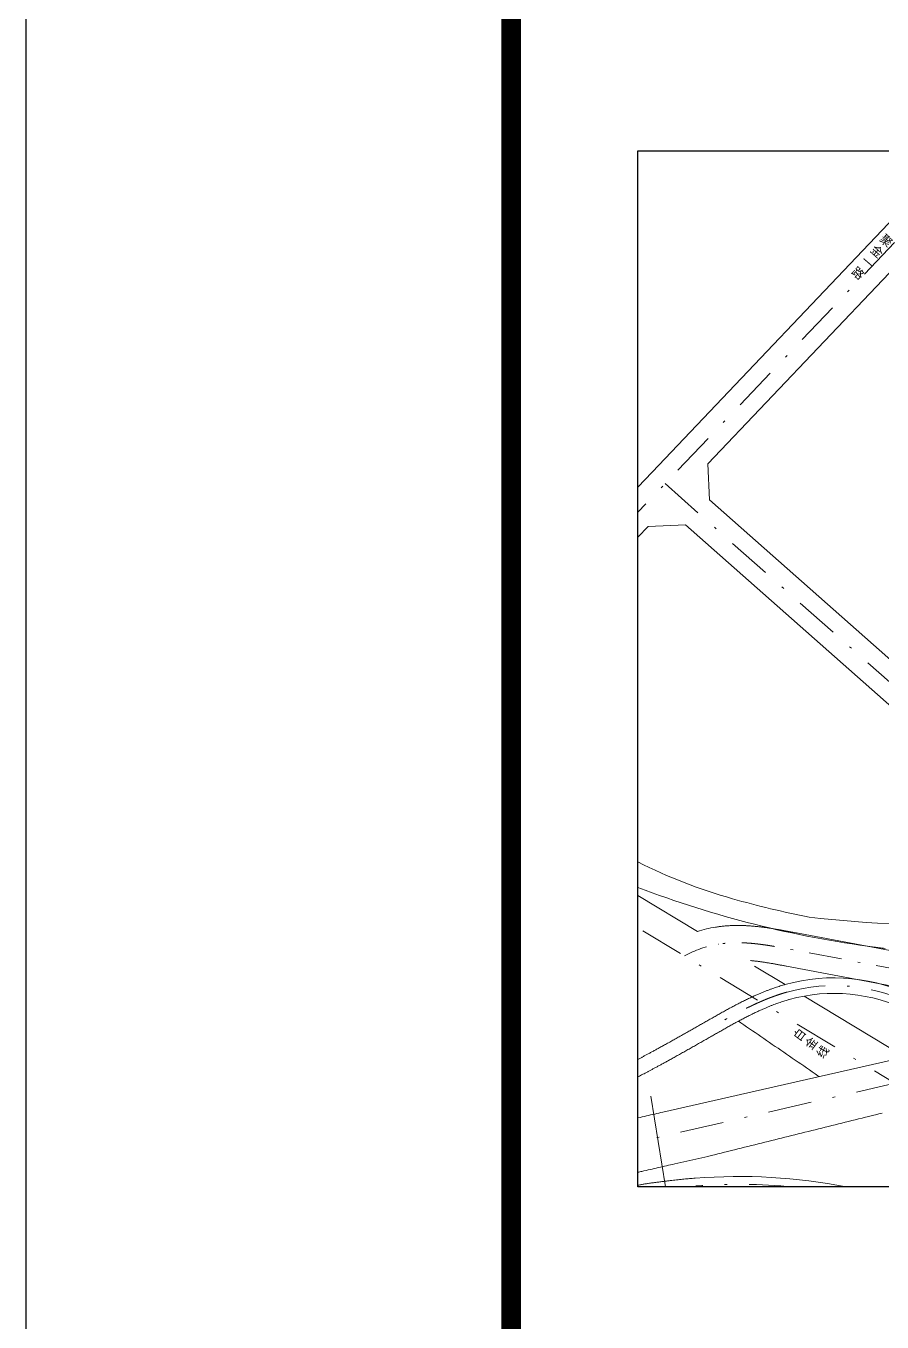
# Model space of a CAD drawing. Header units: millimetres. Extents: x 684742 to 685648, y 2544795 to 2545581.
# Drawn here: x 685227.6 to 685262.3, y 2544847.9 to 2544900.5 of the extents above; entities that cross this region are included whole.
import ezdxf

# ---------------------------------------------------------------- set-up
doc = ezdxf.new("R2010")
doc.units = ezdxf.units.MM
doc.linetypes.add('DASHDOT', pattern=[25.4, 12.7, -6.35, 0, -6.35])
doc.linetypes.add('DASHED', pattern=[0.75, 0.5, -0.25])
doc.layers.add('JT-道路中线', color=7, linetype='DASHDOT', lineweight=5)
doc.layers.add('JT-道路红线', color=7, linetype='Continuous', lineweight=5)
doc.layers.add('PUB_TITLE', color=4, linetype='Continuous')
doc.styles.get("Standard").update_dxf_attribs({"font": ''})
doc.styles.get('Standard').set_extended_font_data('SimSun')

# ---------------------------------------------------------------- blocks, each defined once
blk = doc.blocks.new('图框')
at = {"layer": 'PUB_TITLE', "color": 14}
blk.add_lwpolyline([(-2490, -114031), (123660, -114031), (123660, -24931), (-2490, -24931)], close=True, dxfattribs=at)
at = {"layer": 'PUB_TITLE', "color": 14, "const_width": 236}
blk.add_lwpolyline([(3409, -111671), (121299, -111671), (121299, -27291), (3409, -27291)], close=True, dxfattribs=at)
blk = doc.blocks.new('EFDGHBFHFGBFGBFG')
blk.add_lwpolyline([(689271.598, 2544931.071), (690048.276, 2544931.071), (690048.276, 2544331.059), (689271.598, 2544331.059)], close=True)
at = {"layer": 'JT-道路中线', "color": 1, "ltscale": 2}
blk.add_lwpolyline([(689456.173, 2544915.987), (689271.598, 2544721.83)], dxfattribs=at)
blk.add_lwpolyline([(689287.334, 2544738.383), (689549.624, 2544506.432, -0.1259077), (689562.151, 2544487.971), (689572.9, 2544458.126)], format="xyb", dxfattribs=at)
at = {"layer": 'JT-道路中线', "color": 1, "ltscale": 1.5, "flags": 128}
blk.add_lwpolyline([(690048.276, 2544671.43), (689978.788, 2544642.097, 0.002727), (689977.986, 2544641.753), (689821.479, 2544573.665, -0.0058133), (689820.193, 2544573.124), (689673.186, 2544513.194, 0.131401), (689652.595, 2544497.592), (689648.341, 2544492.124, -0.1022041), (689629.639, 2544480.066), (689541.404, 2544445.948, -0.0825214), (689522.142, 2544441.957, -0.0565158), (689488.432, 2544444.432), (689359.477, 2544468.724), (689359.231, 2544468.771, 0.000075), (689358.248, 2544468.956, 0.000175), (689357.266, 2544469.14, 0.000275), (689356.283, 2544469.324, 0.000375), (689355.299, 2544469.506, 0.000475), (689354.316, 2544469.687, 0.000575), (689353.332, 2544469.865, 0.000675), (689352.348, 2544470.042, 0.000775), (689351.363, 2544470.215, 0.000875), (689350.377, 2544470.385, 0.000975), (689349.391, 2544470.551, 0.001075), (689348.404, 2544470.714, 0.001175), (689347.417, 2544470.872, 0.001275), (689346.429, 2544471.025, 0.001375), (689345.44, 2544471.172, 0.001475), (689344.45, 2544471.315, 0.001575), (689343.459, 2544471.451, 0.001675), (689342.468, 2544471.58, 0.001775), (689341.475, 2544471.703, 0.001875), (689340.482, 2544471.819, 0.001975), (689339.488, 2544471.927, 0.002075), (689338.493, 2544472.027, 0.002175), (689337.497, 2544472.118, 0.002275), (689336.5, 2544472.201, 0.002375), (689335.503, 2544472.274, 0.002475), (689334.505, 2544472.338, 0.002575), (689333.507, 2544472.391, 0.002675), (689332.507, 2544472.434, 0.002775), (689331.508, 2544472.467, 0.002875), (689330.508, 2544472.487, 0.002975), (689329.508, 2544472.497, 0.003075), (689328.508, 2544472.494, 0.003175), (689327.508, 2544472.478, 0.003275), (689326.509, 2544472.45, 0.003375), (689325.51, 2544472.408, 0.003475), (689324.511, 2544472.353, 0.003575), (689323.514, 2544472.284, 0.003675), (689322.517, 2544472.2, 0.003775), (689321.522, 2544472.101, 0.003875), (689320.529, 2544471.987, 0.003975), (689319.537, 2544471.858, 0.004075), (689318.548, 2544471.712, 0.0014024), (689318.213, 2544471.659, 0.0003253), (689318.136, 2544471.647, 0.0872514), (689298.51, 2544464.813)], format="xyb", dxfattribs=at)
at = {"layer": 'JT-道路中线', "color": 1, "ltscale": 2, "flags": 128}
for points in [[(689519.645, 2544331.059), (689271.598, 2544481.09)], [(689626.57, 2544437.993), (689604.504, 2544432.972), (689579.828, 2544427.357), (689577.168, 2544426.752), (689514.2, 2544412.423), (689429.859, 2544393.231), (689308.977, 2544365.724), (689271.598, 2544357.083)]]:
    blk.add_lwpolyline(points, dxfattribs=at)
for points in [[(689430.486, 2544436.779, 0.1884559), (689358.042, 2544443.943)], [(689358.042, 2544443.943, 0.0003254), (689357.917, 2544443.907, 0.0022719), (689357.033, 2544443.653, 0.003375), (689355.692, 2544443.251, 0.003275), (689354.356, 2544442.832, 0.003175), (689353.026, 2544442.395, 0.003075), (689351.701, 2544441.942, 0.002975), (689350.383, 2544441.472, 0.002875), (689349.069, 2544440.987, 0.002775), (689347.761, 2544440.488, 0.002675), (689346.459, 2544439.974, 0.002575), (689345.162, 2544439.446, 0.002475), (689343.871, 2544438.906, 0.002375), (689342.585, 2544438.352, 0.002275), (689341.304, 2544437.787, 0.002175), (689340.028, 2544437.211, 0.002075), (689338.757, 2544436.624, 0.001975), (689337.491, 2544436.026, 0.001875), (689336.23, 2544435.419, 0.001775), (689334.973, 2544434.803, 0.001675), (689333.72, 2544434.178, 0.001575), (689332.471, 2544433.544, 0.001475), (689331.227, 2544432.903, 0.001375), (689329.986, 2544432.256, 0.001275), (689328.748, 2544431.601, 0.001175), (689327.514, 2544430.941, 0.001075), (689326.282, 2544430.274, 0.000975), (689325.053, 2544429.603, 0.000875), (689323.827, 2544428.928, 0.000775), (689322.603, 2544428.248, 0.000675), (689321.381, 2544427.565, 0.000575), (689320.161, 2544426.878, 0.000475), (689318.942, 2544426.19, 0.000375), (689317.725, 2544425.499, 0.000275), (689316.508, 2544424.806, 0.000175), (689315.292, 2544424.112, 0.000075), (689314.076, 2544423.418), (689313.772, 2544423.245)], [(689361.273, 2544331.059, 0.043915), (689305.173, 2544331.656)]]:
    blk.add_lwpolyline(points, format="xyb", dxfattribs=at)
at = {"layer": 'JT-道路红线'}
for points in [[(689431.4, 2544904.441), (689279.839, 2544745.012), (689271.598, 2544736.344)], [(689271.598, 2544499.797), (689306.053, 2544478.974)], [(689339.032, 2544459), (689356.783, 2544448.263)], [(689367.809, 2544441.594), (689426.238, 2544406.252)], [(689287.487, 2544331.059), (689279.043, 2544383.558)]]:
    blk.add_lwpolyline(points, dxfattribs=at)
blk.add_lwpolyline([(689312.961, 2544729.069), (689556.248, 2544513.923, -0.1259077), (689571.559, 2544491.36), (689573.757, 2544485.257), (689592.831, 2544476.555), (689626.032, 2544489.393, 0.0986443), (689640.878, 2544498.817), (689644.702, 2544503.732, -0.131401), (689669.411, 2544522.454), (689803.852, 2544577.261), (689806.839, 2544593.225), (689620.267, 2544769.484), (689469.126, 2544893.386), (689447.191, 2544892.024), (689312.06, 2544749.878)], format="xyb", close=True, dxfattribs=at)
for points in [[(689271.598, 2544707.316), (689277.601, 2544713.63), (689299.172, 2544714.565), (689542.999, 2544498.941, -0.1259077)], [(689490.283, 2544454.259), (689361.328, 2544478.552), (689361.082, 2544478.598, 0.000075), (689360.097, 2544478.783, 0.000175), (689359.107, 2544478.969, 0.000275), (689358.113, 2544479.155, 0.000375), (689357.115, 2544479.34, 0.000475), (689356.113, 2544479.524, 0.000575), (689355.107, 2544479.707, 0.000675), (689354.096, 2544479.888, 0.000775), (689353.08, 2544480.066, 0.000875), (689352.06, 2544480.242, 0.000975), (689351.036, 2544480.415, 0.001075), (689350.007, 2544480.584, 0.001175), (689348.973, 2544480.75, 0.001275), (689347.934, 2544480.911, 0.001375), (689346.891, 2544481.067, 0.001475), (689345.843, 2544481.217, 0.001575), (689344.789, 2544481.362, 0.001675), (689343.731, 2544481.5, 0.001775), (689342.669, 2544481.632, 0.001875), (689341.601, 2544481.756, 0.001975), (689340.528, 2544481.873, 0.002075), (689339.45, 2544481.981, 0.002175), (689338.368, 2544482.08, 0.002275), (689337.281, 2544482.17, 0.002375), (689336.189, 2544482.251, 0.002475), (689335.092, 2544482.321, 0.002575), (689333.991, 2544482.38, 0.002675), (689332.885, 2544482.427, 0.002775), (689331.774, 2544482.463, 0.002875), (689330.659, 2544482.486, 0.002975), (689329.54, 2544482.496, 0.003075), (689328.417, 2544482.493, 0.003175), (689327.291, 2544482.476, 0.003275), (689326.16, 2544482.444, 0.003375), (689325.026, 2544482.397, 0.003475), (689323.889, 2544482.334, 0.003575), (689322.749, 2544482.254, 0.003675), (689321.606, 2544482.158, 0.003775), (689320.46, 2544482.045, 0.003875), (689319.313, 2544481.913, 0.003975), (689318.163, 2544481.763, 0.004075), (689317.013, 2544481.594, 0.0014024), (689316.623, 2544481.532, 0.0003253), (689316.533, 2544481.518, 0.0386757), (689306.025, 2544478.965)], [(689486.58, 2544434.605), (689357.626, 2544458.897), (689357.38, 2544458.944, 0.000075), (689356.4, 2544459.128, 0.000175), (689355.424, 2544459.311, 0.000275), (689354.452, 2544459.493, 0.000375), (689353.483, 2544459.672, 0.000475), (689352.518, 2544459.85, 0.000575), (689351.557, 2544460.024, 0.000675), (689350.599, 2544460.196, 0.000775), (689349.645, 2544460.364, 0.000875), (689348.694, 2544460.528, 0.000975), (689347.746, 2544460.687, 0.001075), (689346.802, 2544460.843, 0.001175), (689345.861, 2544460.993, 0.001275), (689344.923, 2544461.139, 0.001375), (689343.989, 2544461.278, 0.001475), (689343.057, 2544461.412, 0.001575), (689342.129, 2544461.54, 0.001675), (689341.204, 2544461.661, 0.001775), (689340.282, 2544461.775, 0.001875), (689339.363, 2544461.882, 0.001975), (689338.447, 2544461.981, 0.002075), (689337.535, 2544462.073, 0.00203), (689336.687, 2544462.151)], [(689476.565, 2544482.618, -0.0356816), (689370.757, 2544487.304, -0.0192454), (689326.346, 2544497.961, -0.049093), (689271.598, 2544519.329, -0.049093)], [(689414.653, 2544469.158, -0.0006602), (689412.918, 2544469.37, -0.0006602), (689411.239, 2544469.58, -0.0006602), (689409.61, 2544469.788, -0.0003301), (689408.812, 2544469.891, -0.0587236), (689271.598, 2544504.478)], [(689432.528, 2544440.788, 0.188456), (689356.825, 2544448.275, 0.0017016), (689356.136, 2544448.079, 0.0034029), (689354.734, 2544447.664, 0.0034028), (689353.297, 2544447.218, 0.0034028), (689351.82, 2544446.737, 0.0034028), (689350.301, 2544446.219, 0.0034028), (689348.735, 2544445.661, 0.0034028), (689347.114, 2544445.059, 0.0034028), (689345.433, 2544444.408, 0.0034028), (689343.682, 2544443.703, 0.0034028), (689341.849, 2544442.936, 0.0034029), (689339.919, 2544442.097, 0.0034029), (689337.873, 2544441.173, 0.0034029), (689335.68, 2544440.148, 0.0034029), (689333.297, 2544438.994, 0.0032138), (689330.812, 2544437.749, 0.0028357), (689328.347, 2544436.478, 0.0024576), (689325.902, 2544435.183, 0.0020795), (689323.475, 2544433.87, 0.0017014), (689321.064, 2544432.541, 0.0013233), (689318.667, 2544431.201, 0.0009452), (689316.282, 2544429.854, 0.0005671), (689313.907, 2544428.503, 0.000189), (689311.54, 2544427.152, -0.0000328), (689309.078, 2544425.746, -0.0000985), (689306.617, 2544424.341, -0.0001641), (689304.156, 2544422.938, -0.0002297), (689301.695, 2544421.538, -0.0002954), (689299.234, 2544420.141, -0.000361), (689296.772, 2544418.747, -0.0004267), (689294.308, 2544417.358, -0.0004923), (689291.844, 2544415.974, -0.0005579), (689289.377, 2544414.596, -0.0005908), (689287.032, 2544413.293, -0.0005908), (689284.89, 2544412.11, -0.0005908), (689282.905, 2544411.019, -0.0005908), (689281.047, 2544410.004, -0.0005908), (689279.294, 2544409.051, -0.0005908), (689277.629, 2544408.152, -0.0005908), (689276.041, 2544407.298, -0.0005908), (689274.518, 2544406.485, -0.0005908), (689273.054, 2544405.707, -0.0005908), (689271.641, 2544404.961, -0.0000185), (689271.598, 2544404.939, -0.0000185)], [(689428.443, 2544432.769, 0.1884558), (689359.26, 2544439.611, 0.0017012), (689358.63, 2544439.431, 0.0034026), (689357.346, 2544439.051, 0.0034028), (689356.025, 2544438.641, 0.0034028), (689354.666, 2544438.198, 0.0034028), (689353.263, 2544437.72, 0.0034028), (689351.811, 2544437.203, 0.0034027), (689350.306, 2544436.644, 0.0034027), (689348.739, 2544436.038, 0.0034028), (689347.101, 2544435.378, 0.0034027), (689345.381, 2544434.658, 0.0034027), (689343.564, 2544433.868, 0.0034027), (689341.629, 2544432.995, 0.0034027), (689339.548, 2544432.021, 0.0034027), (689337.276, 2544430.921, 0.0032137), (689334.893, 2544429.728, 0.0028357), (689332.519, 2544428.503, 0.0024576), (689330.153, 2544427.25, 0.0020795), (689327.792, 2544425.972, 0.0017014), (689325.434, 2544424.673, 0.0013233), (689323.079, 2544423.357, 0.0009452), (689320.723, 2544422.026, 0.0005671), (689318.366, 2544420.685, 0.0001891), (689316.005, 2544419.337, -0.0000328), (689313.541, 2544417.931, -0.0000985), (689311.077, 2544416.524, -0.0001641), (689308.611, 2544415.118, -0.0002297), (689306.143, 2544413.714, -0.0002954), (689303.672, 2544412.311, -0.000361), (689301.199, 2544410.911, -0.0004267), (689298.722, 2544409.515, -0.0004923), (689296.242, 2544408.122, -0.0005579), (689293.757, 2544406.734, -0.0005908), (689291.394, 2544405.421, -0.0005908), (689289.233, 2544404.227, -0.0005908), (689287.23, 2544403.126, -0.0005908), (689285.353, 2544402.101, -0.0005908), (689283.581, 2544401.138, -0.0005908), (689281.898, 2544400.229, -0.0005908), (689280.29, 2544399.365, -0.0005908), (689278.749, 2544398.542, -0.0005908), (689277.266, 2544397.754, -0.0005908), (689275.835, 2544396.998, -0.0005908), (689274.45, 2544396.271, -0.0005908), (689273.107, 2544395.57, -0.0005908), (689271.803, 2544394.893, -0.0000946), (689271.598, 2544394.787, -0.0000946)], [(689271.598, 2544371.061, -0.0000819), (689276.585, 2544372.198, -0.0000519), (689286.068, 2544374.356), (689456.69, 2544413.182)], [(689412.979, 2544373.831), (689411.038, 2544373.349), (689409.097, 2544372.866), (689407.155, 2544372.383), (689405.214, 2544371.9), (689403.273, 2544371.418), (689401.331, 2544370.935), (689399.39, 2544370.452), (689397.449, 2544369.969), (689395.508, 2544369.487), (689393.566, 2544369.004), (689391.625, 2544368.521), (689389.684, 2544368.038), (689387.742, 2544367.556), (689385.801, 2544367.073), (689383.86, 2544366.59), (689381.919, 2544366.107), (689379.977, 2544365.625), (689378.036, 2544365.142), (689376.095, 2544364.659), (689374.153, 2544364.176), (689372.212, 2544363.694), (689370.271, 2544363.211), (689368.33, 2544362.728), (689366.388, 2544362.245), (689364.447, 2544361.763), (689362.506, 2544361.28), (689360.565, 2544360.797), (689358.623, 2544360.314), (689356.682, 2544359.832), (689354.741, 2544359.349), (689352.799, 2544358.866), (689350.858, 2544358.383), (689348.917, 2544357.901), (689346.976, 2544357.418), (689345.034, 2544356.935), (689343.093, 2544356.452), (689341.152, 2544355.97), (689339.21, 2544355.487), (689337.269, 2544355.004), (689335.328, 2544354.521), (689333.387, 2544354.039), (689331.445, 2544353.556), (689329.504, 2544353.073), (689327.563, 2544352.59), (689325.621, 2544352.108), (689323.68, 2544351.625), (689321.739, 2544351.142), (689319.798, 2544350.659), (689317.856, 2544350.177), (689315.915, 2544349.694), (689313.974, 2544349.211), (689312.033, 2544348.728), (689292.89, 2544344.372, 0.0000519), (689283.413, 2544342.215, 0.0001558), (689273.945, 2544340.056, 0.0000644), (689271.598, 2544339.52, 0.0000644)], [(689271.598, 2544331.997, -0.0000207), (689271.671, 2544332.012, -0.0006205), (689273.646, 2544332.405, -0.00068), (689275.622, 2544332.793), (689275.622, 2544332.793, -0.0007216), (689277.609, 2544333.076, -0.000982), (689280.067, 2544333.418, -0.0010718), (689282.529, 2544333.75, -0.0011168), (689284.902, 2544334.06, -0.0011168), (689287.117, 2544334.339, -0.0011168), (689289.204, 2544334.592, -0.0011168), (689291.183, 2544334.823, -0.0011168), (689293.069, 2544335.035, -0.0011168), (689294.874, 2544335.229, -0.0011168), (689296.608, 2544335.408, -0.0011168), (689298.279, 2544335.573, -0.0011168), (689299.894, 2544335.725, -0.0011168), (689301.458, 2544335.865, -0.0011167), (689302.976, 2544335.995, -0.0014056), (689304.826, 2544336.143, -0.0677294), (689392.19, 2544331.059, -0.0677294)]]:
    blk.add_lwpolyline(points, format="xyb", dxfattribs=at)
blk.add_lwpolyline([(689329.799, 2544427.06), (689331.246, 2544426.068), (689332.898, 2544424.935), (689334.55, 2544423.802), (689336.202, 2544422.669), (689337.854, 2544421.535), (689339.506, 2544420.402), (689341.158, 2544419.269), (689342.81, 2544418.136), (689344.462, 2544417.003), (689346.114, 2544415.87), (689347.766, 2544414.736), (689349.418, 2544413.603), (689351.07, 2544412.47), (689352.722, 2544411.337), (689354.374, 2544410.204), (689356.026, 2544409.071), (689357.678, 2544407.937), (689359.33, 2544406.804), (689360.982, 2544405.671), (689362.634, 2544404.538), (689364.286, 2544403.405), (689365.938, 2544402.272), (689367.59, 2544401.138), (689369.242, 2544400.005), (689370.894, 2544398.872), (689372.546, 2544397.739), (689374.198, 2544396.606), (689375.85, 2544395.473), (689376.601, 2544394.957), (689375.85, 2544395.473), (689374.198, 2544396.606), (689372.546, 2544397.739), (689370.894, 2544398.872), (689369.242, 2544400.005), (689367.59, 2544401.138), (689365.938, 2544402.272), (689364.286, 2544403.405), (689362.634, 2544404.538), (689360.982, 2544405.671), (689359.33, 2544406.804), (689357.678, 2544407.937), (689356.026, 2544409.071), (689354.374, 2544410.204), (689352.722, 2544411.337), (689351.07, 2544412.47), (689349.418, 2544413.603), (689347.766, 2544414.736), (689346.114, 2544415.87), (689344.462, 2544417.003), (689342.81, 2544418.136), (689341.158, 2544419.269), (689339.506, 2544420.402), (689337.854, 2544421.535), (689336.202, 2544422.669), (689334.55, 2544423.802), (689332.898, 2544424.935), (689331.246, 2544426.068)], close=True, dxfattribs=at)
at = {"linetype": 'DASHED', "char_height": 5, "width": 22.03576, "attachment_point": 1}
for s, insert, rotation in [('聚\\P金\\P一\\P路', (689414.447, 2544883.22, -9994.4), 319.002302), ('白\\P金\\P线', (689361.194, 2544418.009, -9994.4), 53.28192)]:
    blk.add_mtext(s, dxfattribs=dict(at, insert=insert, rotation=rotation))

msp = doc.modelspace()

# ---------------------------------------------------------------- block references
for name, p, xscale, yscale, zscale in [('图框', (685235.89, 2545175.471), 0.003333333, 0.003333333, 0.003333333), ('EFDGHBFHFGBFGBFG', (637003.375, 2366750.223), 0.07, 0.07, 0.07)]:
    msp.add_blockref(name, p, dxfattribs=dict(xscale=xscale, yscale=yscale, zscale=zscale))

doc.saveas('drawing.dxf')
